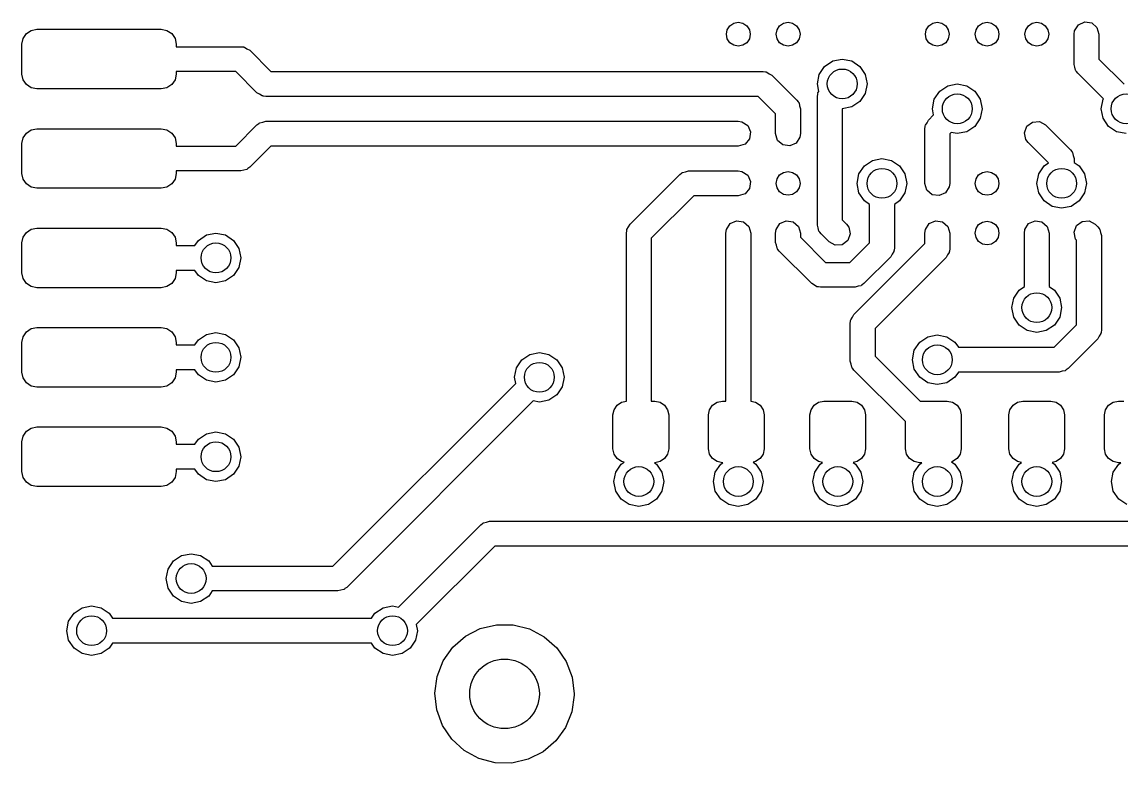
# Model space of a CAD drawing. Extents: x 4.65 to 6.27, y -4.67 to -2.2.
# Drawn here: x 5.0118 to 5.4467, y -3.9894 to -3.6959 of the extents above; entities that cross this region are included whole.
import ezdxf

# ---------------------------------------------------------------- set-up
doc = ezdxf.new("R2010")
doc.units = 0
doc.header["$MEASUREMENT"] = 0
doc.layers.add('BLACK', color=7, linetype='CONTINUOUS')

msp = doc.modelspace()

# ---------------------------------------------------------------- linework, layer by layer
at = {"layer": 'BLACK', "linetype": 'CONTINUOUS'}
for p, q in [((5.29193, -3.69745), (5.29347, -3.69642)), ((5.29347, -3.69642), (5.29528, -3.69606)), ((5.29528, -3.69606), (5.29708, -3.69642)), ((5.29708, -3.69642), (5.29862, -3.69745)), ((5.31162, -3.69745), (5.31315, -3.69642)), ((5.31315, -3.69642), (5.31496, -3.69606)), ((5.31496, -3.69606), (5.31677, -3.69642)), ((5.31677, -3.69642), (5.3183, -3.69745)), ((5.37068, -3.69745), (5.37221, -3.69642)), ((5.37221, -3.69642), (5.37402, -3.69606)), ((5.37402, -3.69606), (5.37582, -3.69642)), ((5.37582, -3.69642), (5.37736, -3.69745)), ((5.39036, -3.69745), (5.39189, -3.69642)), ((5.39189, -3.69642), (5.3937, -3.69606)), ((5.3937, -3.69606), (5.39551, -3.69642)), ((5.39551, -3.69642), (5.39704, -3.69745)), ((5.41005, -3.69745), (5.41158, -3.69642)), ((5.41158, -3.69642), (5.41339, -3.69606)), ((5.41339, -3.69606), (5.41519, -3.69642)), ((5.41519, -3.69642), (5.41673, -3.69745)), ((5.42986, -3.69706), (5.43238, -3.69592)), ((5.43238, -3.69592), (5.43512, -3.69631)), ((5.43512, -3.69631), (5.43721, -3.69813)), ((5.01226, -3.70246), (5.01354, -3.70055)), ((5.01354, -3.70055), (5.01546, -3.69927)), ((5.01546, -3.69927), (5.01772, -3.69882)), ((5.01772, -3.69882), (5.06693, -3.69882)), ((5.06693, -3.69882), (5.06919, -3.69927)), ((5.06919, -3.69927), (5.0711, -3.70055)), ((5.0711, -3.70055), (5.07239, -3.70246)), ((5.29055, -3.70079), (5.29091, -3.69898)), ((5.29091, -3.7026), (5.29055, -3.70079)), ((5.29091, -3.69898), (5.29193, -3.69745)), ((5.29862, -3.69745), (5.29964, -3.69898)), ((5.29964, -3.69898), (5.3, -3.70079)), ((5.3, -3.70079), (5.29964, -3.7026)), ((5.31024, -3.70079), (5.3106, -3.69898)), ((5.3106, -3.7026), (5.31024, -3.70079)), ((5.3106, -3.69898), (5.31162, -3.69745)), ((5.3183, -3.69745), (5.31933, -3.69898)), ((5.31933, -3.69898), (5.31969, -3.70079)), ((5.31969, -3.70079), (5.31933, -3.7026)), ((5.36929, -3.70079), (5.36965, -3.69898)), ((5.36965, -3.7026), (5.36929, -3.70079)), ((5.36965, -3.69898), (5.37068, -3.69745)), ((5.37736, -3.69745), (5.37838, -3.69898)), ((5.37838, -3.69898), (5.37874, -3.70079)), ((5.37874, -3.70079), (5.37838, -3.7026)), ((5.38898, -3.70079), (5.38934, -3.69898)), ((5.38934, -3.7026), (5.38898, -3.70079)), ((5.38934, -3.69898), (5.39036, -3.69745)), ((5.39704, -3.69745), (5.39807, -3.69898)), ((5.39807, -3.69898), (5.39843, -3.70079)), ((5.39843, -3.70079), (5.39807, -3.7026)), ((5.40866, -3.70079), (5.40902, -3.69898)), ((5.40902, -3.7026), (5.40866, -3.70079)), ((5.40902, -3.69898), (5.41005, -3.69745)), ((5.41673, -3.69745), (5.41775, -3.69898)), ((5.41775, -3.69898), (5.41811, -3.70079)), ((5.41811, -3.70079), (5.41775, -3.7026)), ((5.42815, -3.70079), (5.42835, -3.69939)), ((5.42815, -3.71271), (5.42815, -3.70079)), ((5.42835, -3.69939), (5.42986, -3.69706)), ((5.43721, -3.69813), (5.43799, -3.70079)), ((5.43799, -3.70079), (5.43799, -3.71067)), ((5.01181, -3.70472), (5.01226, -3.70246)), ((5.01181, -3.71654), (5.01181, -3.70472)), ((5.07239, -3.70246), (5.07283, -3.70472)), ((5.07283, -3.70472), (5.07283, -3.70571)), ((5.29193, -3.70413), (5.29091, -3.7026)), ((5.29347, -3.70515), (5.29193, -3.70413)), ((5.29528, -3.70551), (5.29347, -3.70515)), ((5.29708, -3.70515), (5.29528, -3.70551)), ((5.29862, -3.70413), (5.29708, -3.70515)), ((5.29964, -3.7026), (5.29862, -3.70413)), ((5.31162, -3.70413), (5.3106, -3.7026)), ((5.31315, -3.70515), (5.31162, -3.70413)), ((5.31496, -3.70551), (5.31315, -3.70515)), ((5.31677, -3.70515), (5.31496, -3.70551)), ((5.3183, -3.70413), (5.31677, -3.70515)), ((5.31933, -3.7026), (5.3183, -3.70413)), ((5.37068, -3.70413), (5.36965, -3.7026)), ((5.37221, -3.70515), (5.37068, -3.70413)), ((5.37402, -3.70551), (5.37221, -3.70515)), ((5.37582, -3.70515), (5.37402, -3.70551)), ((5.37736, -3.70413), (5.37582, -3.70515)), ((5.37838, -3.7026), (5.37736, -3.70413)), ((5.39036, -3.70413), (5.38934, -3.7026)), ((5.39189, -3.70515), (5.39036, -3.70413)), ((5.3937, -3.70551), (5.39189, -3.70515)), ((5.39551, -3.70515), (5.3937, -3.70551)), ((5.39704, -3.70413), (5.39551, -3.70515)), ((5.39807, -3.7026), (5.39704, -3.70413)), ((5.41005, -3.70413), (5.40902, -3.7026)), ((5.41158, -3.70515), (5.41005, -3.70413)), ((5.41339, -3.70551), (5.41158, -3.70515)), ((5.41519, -3.70515), (5.41339, -3.70551)), ((5.41673, -3.70413), (5.41519, -3.70515)), ((5.41775, -3.7026), (5.41673, -3.70413)), ((5.07283, -3.70571), (5.09843, -3.70571)), ((5.09843, -3.70571), (5.09929, -3.70583)), ((5.09929, -3.70583), (5.09947, -3.70582)), ((5.09947, -3.70582), (5.09957, -3.70587)), ((5.09957, -3.70587), (5.09982, -3.70591)), ((5.09982, -3.70591), (5.10084, -3.70657)), ((5.10084, -3.70657), (5.10191, -3.70715)), ((5.10191, -3.70715), (5.11031, -3.71555)), ((5.3273, -3.71671), (5.32944, -3.71351)), ((5.32944, -3.71351), (5.33263, -3.71138)), ((5.33263, -3.71138), (5.3364, -3.71063)), ((5.3364, -3.71063), (5.34016, -3.71138)), ((5.34016, -3.71138), (5.34336, -3.71351)), ((5.34336, -3.71351), (5.34549, -3.71671)), ((5.42849, -3.71387), (5.42815, -3.71271)), ((5.42875, -3.71505), (5.42849, -3.71387)), ((5.43799, -3.71067), (5.44795, -3.72062)), ((5.01226, -3.7188), (5.01181, -3.71654)), ((5.07283, -3.71654), (5.07239, -3.7188)), ((5.09639, -3.71555), (5.07283, -3.71555)), ((5.07283, -3.71555), (5.07283, -3.71654)), ((5.10479, -3.72395), (5.09639, -3.71555)), ((5.11031, -3.71555), (5.30512, -3.71555)), ((5.30512, -3.71555), (5.30599, -3.71568)), ((5.30599, -3.71568), (5.30617, -3.71566)), ((5.30617, -3.71566), (5.30626, -3.71572)), ((5.30626, -3.71572), (5.30652, -3.71575)), ((5.30652, -3.71575), (5.30753, -3.71641)), ((5.30753, -3.71641), (5.3086, -3.71699)), ((5.3086, -3.71699), (5.31844, -3.72684)), ((5.32656, -3.72047), (5.3273, -3.71671)), ((5.34549, -3.71671), (5.34624, -3.72047)), ((5.4289, -3.71526), (5.42875, -3.71505)), ((5.42893, -3.71536), (5.4289, -3.71526)), ((5.42907, -3.71548), (5.42893, -3.71536)), ((5.42959, -3.71619), (5.42907, -3.71548)), ((5.43975, -3.72635), (5.42959, -3.71619)), ((5.01354, -3.72071), (5.01226, -3.7188)), ((5.01546, -3.72199), (5.01354, -3.72071)), ((5.01772, -3.72244), (5.01546, -3.72199)), ((5.06693, -3.72244), (5.01772, -3.72244)), ((5.06919, -3.72199), (5.06693, -3.72244)), ((5.0711, -3.72071), (5.06919, -3.72199)), ((5.07239, -3.7188), (5.0711, -3.72071)), ((5.32714, -3.72341), (5.32656, -3.72047)), ((5.34624, -3.72047), (5.34549, -3.72424)), ((5.37497, -3.72336), (5.37816, -3.72122)), ((5.37816, -3.72122), (5.38193, -3.72047)), ((5.38193, -3.72047), (5.3857, -3.72122)), ((5.3857, -3.72122), (5.38889, -3.72336)), ((5.10585, -3.72453), (5.10479, -3.72395)), ((5.10687, -3.72519), (5.10585, -3.72453)), ((5.10712, -3.72523), (5.10687, -3.72519)), ((5.10722, -3.72528), (5.10712, -3.72523)), ((5.1074, -3.72527), (5.10722, -3.72528)), ((5.10827, -3.72539), (5.1074, -3.72527)), ((5.30308, -3.72539), (5.10827, -3.72539)), ((5.31004, -3.73235), (5.30308, -3.72539)), ((5.31844, -3.72684), (5.31896, -3.72754)), ((5.32656, -3.72539), (5.32668, -3.72453)), ((5.32656, -3.77636), (5.32656, -3.72539)), ((5.32667, -3.72435), (5.32672, -3.72425)), ((5.32668, -3.72453), (5.32667, -3.72435)), ((5.32672, -3.72425), (5.32676, -3.724)), ((5.32676, -3.724), (5.32714, -3.72341)), ((5.34549, -3.72424), (5.34336, -3.72743)), ((5.37209, -3.73031), (5.37284, -3.72655)), ((5.37284, -3.72655), (5.37497, -3.72336)), ((5.38889, -3.72336), (5.39102, -3.72655)), ((5.39102, -3.72655), (5.39177, -3.73031)), ((5.43887, -3.73031), (5.43962, -3.72655)), ((5.43962, -3.72655), (5.43975, -3.72635)), ((5.31896, -3.72754), (5.3191, -3.72766)), ((5.3191, -3.72766), (5.31913, -3.72776)), ((5.31913, -3.72776), (5.31929, -3.72797)), ((5.31929, -3.72797), (5.31954, -3.72915)), ((5.31954, -3.72915), (5.31988, -3.73031)), ((5.31988, -3.73031), (5.31988, -3.74016)), ((5.34016, -3.72957), (5.3364, -3.73031)), ((5.3364, -3.73031), (5.3364, -3.77432)), ((5.34336, -3.72743), (5.34016, -3.72957)), ((5.37256, -3.73272), (5.37209, -3.73031)), ((5.39177, -3.73031), (5.39102, -3.73408)), ((5.43962, -3.73408), (5.43887, -3.73031)), ((5.10572, -3.73598), (5.10592, -3.73583)), ((5.10592, -3.73583), (5.1071, -3.73558)), ((5.1071, -3.73558), (5.10827, -3.73524)), ((5.10827, -3.73524), (5.29528, -3.73524)), ((5.29528, -3.73524), (5.29667, -3.73544)), ((5.29667, -3.73544), (5.299, -3.73694)), ((5.31004, -3.74016), (5.31004, -3.73235)), ((5.3693, -3.73683), (5.36995, -3.73581)), ((5.36995, -3.73581), (5.37054, -3.73475)), ((5.37054, -3.73475), (5.37256, -3.73272)), ((5.39102, -3.73408), (5.38889, -3.73727)), ((5.40945, -3.7372), (5.41167, -3.73554)), ((5.41167, -3.73554), (5.41443, -3.73535)), ((5.41443, -3.73535), (5.41687, -3.73668)), ((5.44175, -3.73727), (5.43962, -3.73408)), ((5.01226, -3.74183), (5.01354, -3.73992)), ((5.01354, -3.73992), (5.01546, -3.73864)), ((5.01546, -3.73864), (5.01772, -3.73819)), ((5.01772, -3.73819), (5.06693, -3.73819)), ((5.06693, -3.73819), (5.06919, -3.73864)), ((5.06919, -3.73864), (5.0711, -3.73992)), ((5.0711, -3.73992), (5.07239, -3.74183)), ((5.09639, -3.74508), (5.10479, -3.73668)), ((5.10479, -3.73668), (5.10549, -3.73615)), ((5.10549, -3.73615), (5.10561, -3.73602)), ((5.10561, -3.73602), (5.10572, -3.73598)), ((5.299, -3.73694), (5.30015, -3.73946)), ((5.30015, -3.73946), (5.29975, -3.74221)), ((5.31082, -3.74282), (5.31004, -3.74016)), ((5.31988, -3.74016), (5.31968, -3.74156)), ((5.36909, -3.73823), (5.36922, -3.73736)), ((5.36909, -3.75984), (5.36909, -3.73823)), ((5.36921, -3.73718), (5.36926, -3.73708)), ((5.36922, -3.73736), (5.36921, -3.73718)), ((5.36926, -3.73708), (5.3693, -3.73683)), ((5.37952, -3.73968), (5.37894, -3.74027)), ((5.38193, -3.74016), (5.37952, -3.73968)), ((5.3857, -3.73941), (5.38193, -3.74016)), ((5.38889, -3.73727), (5.3857, -3.73941)), ((5.40848, -3.7398), (5.40945, -3.7372)), ((5.40906, -3.74251), (5.40848, -3.7398)), ((5.41687, -3.73668), (5.42671, -3.74652)), ((5.44495, -3.73941), (5.44175, -3.73727)), ((5.44871, -3.74016), (5.44495, -3.73941)), ((5.01181, -3.74409), (5.01226, -3.74183)), ((5.01181, -3.75591), (5.01181, -3.74409)), ((5.07239, -3.74183), (5.07283, -3.74409)), ((5.07283, -3.74409), (5.07283, -3.74508)), ((5.29793, -3.7443), (5.29528, -3.74508)), ((5.29975, -3.74221), (5.29793, -3.7443)), ((5.31291, -3.74463), (5.31082, -3.74282)), ((5.31818, -3.74388), (5.31565, -3.74503)), ((5.31968, -3.74156), (5.31818, -3.74388)), ((5.37894, -3.74027), (5.37894, -3.75984)), ((5.40991, -3.74364), (5.40906, -3.74251)), ((5.418, -3.75173), (5.40991, -3.74364)), ((5.07283, -3.74508), (5.09639, -3.74508)), ((5.11031, -3.74508), (5.10191, -3.75348)), ((5.29528, -3.74508), (5.11031, -3.74508)), ((5.31565, -3.74503), (5.31291, -3.74463)), ((5.42671, -3.74652), (5.42723, -3.74722)), ((5.42723, -3.74722), (5.42737, -3.74734)), ((5.42737, -3.74734), (5.4274, -3.74745)), ((5.4274, -3.74745), (5.42755, -3.74765)), ((5.42755, -3.74765), (5.42781, -3.74884)), ((5.42781, -3.74884), (5.42815, -3.75)), ((5.34303, -3.75608), (5.34517, -3.75288)), ((5.34517, -3.75288), (5.34836, -3.75075)), ((5.34836, -3.75075), (5.35213, -3.75)), ((5.35213, -3.75), (5.35589, -3.75075)), ((5.35589, -3.75075), (5.35909, -3.75288)), ((5.35909, -3.75288), (5.36122, -3.75608)), ((5.41414, -3.75608), (5.41627, -3.75288)), ((5.41627, -3.75288), (5.418, -3.75173)), ((5.42815, -3.75), (5.42815, -3.75152)), ((5.42815, -3.75152), (5.43019, -3.75288)), ((5.43019, -3.75288), (5.43232, -3.75608)), ((5.01226, -3.75817), (5.01181, -3.75591)), ((5.07283, -3.75591), (5.07239, -3.75817)), ((5.09843, -3.75492), (5.07283, -3.75492)), ((5.07283, -3.75492), (5.07283, -3.75591)), ((5.09959, -3.75458), (5.09843, -3.75492)), ((5.10077, -3.75432), (5.09959, -3.75458)), ((5.10098, -3.75417), (5.10077, -3.75432)), ((5.10108, -3.75414), (5.10098, -3.75417)), ((5.1012, -3.754), (5.10108, -3.75414)), ((5.10191, -3.75348), (5.1012, -3.754)), ((5.25243, -3.77605), (5.27211, -3.75636)), ((5.27211, -3.75636), (5.27281, -3.75584)), ((5.27281, -3.75584), (5.27293, -3.7557)), ((5.27293, -3.7557), (5.27304, -3.75567)), ((5.27304, -3.75567), (5.27324, -3.75552)), ((5.27324, -3.75552), (5.27443, -3.75526)), ((5.27443, -3.75526), (5.27559, -3.75492)), ((5.27559, -3.75492), (5.29528, -3.75492)), ((5.29528, -3.75492), (5.29667, -3.75512)), ((5.29667, -3.75512), (5.299, -3.75663)), ((5.299, -3.75663), (5.30015, -3.75915)), ((5.3106, -3.75803), (5.31162, -3.7565)), ((5.31162, -3.7565), (5.31315, -3.75548)), ((5.31315, -3.75548), (5.31496, -3.75512)), ((5.31496, -3.75512), (5.31677, -3.75548)), ((5.31677, -3.75548), (5.3183, -3.7565)), ((5.3183, -3.7565), (5.31933, -3.75803)), ((5.34228, -3.75984), (5.34303, -3.75608)), ((5.36122, -3.75608), (5.36197, -3.75984)), ((5.38934, -3.75803), (5.39036, -3.7565)), ((5.39036, -3.7565), (5.39189, -3.75548)), ((5.39189, -3.75548), (5.3937, -3.75512)), ((5.3937, -3.75512), (5.39551, -3.75548)), ((5.39551, -3.75548), (5.39704, -3.7565)), ((5.39704, -3.7565), (5.39807, -3.75803)), ((5.41339, -3.75984), (5.41414, -3.75608)), ((5.43232, -3.75608), (5.43307, -3.75984)), ((5.01354, -3.76008), (5.01226, -3.75817)), ((5.01546, -3.76136), (5.01354, -3.76008)), ((5.01772, -3.76181), (5.01546, -3.76136)), ((5.06693, -3.76181), (5.01772, -3.76181)), ((5.06919, -3.76136), (5.06693, -3.76181)), ((5.0711, -3.76008), (5.06919, -3.76136)), ((5.07239, -3.75817), (5.0711, -3.76008)), ((5.29975, -3.76189), (5.29793, -3.76398)), ((5.30015, -3.75915), (5.29975, -3.76189)), ((5.31024, -3.75984), (5.3106, -3.75803)), ((5.3106, -3.76165), (5.31024, -3.75984)), ((5.31162, -3.76318), (5.3106, -3.76165)), ((5.31933, -3.76165), (5.3183, -3.76318)), ((5.31933, -3.75803), (5.31969, -3.75984)), ((5.31969, -3.75984), (5.31933, -3.76165)), ((5.34303, -3.76361), (5.34228, -3.75984)), ((5.36197, -3.75984), (5.36122, -3.76361)), ((5.36987, -3.7625), (5.36909, -3.75984)), ((5.37873, -3.76124), (5.37723, -3.76357)), ((5.37894, -3.75984), (5.37873, -3.76124)), ((5.38898, -3.75984), (5.38934, -3.75803)), ((5.38934, -3.76165), (5.38898, -3.75984)), ((5.39036, -3.76318), (5.38934, -3.76165)), ((5.39807, -3.76165), (5.39704, -3.76318)), ((5.39807, -3.75803), (5.39843, -3.75984)), ((5.39843, -3.75984), (5.39807, -3.76165)), ((5.41414, -3.76361), (5.41339, -3.75984)), ((5.43307, -3.75984), (5.43232, -3.76361)), ((5.27763, -3.76476), (5.26083, -3.78157)), ((5.29528, -3.76476), (5.27763, -3.76476)), ((5.29793, -3.76398), (5.29528, -3.76476)), ((5.31315, -3.76421), (5.31162, -3.76318)), ((5.31496, -3.76457), (5.31315, -3.76421)), ((5.31677, -3.76421), (5.31496, -3.76457)), ((5.3183, -3.76318), (5.31677, -3.76421)), ((5.34517, -3.7668), (5.34303, -3.76361)), ((5.36122, -3.76361), (5.35909, -3.7668)), ((5.37197, -3.76432), (5.36987, -3.7625)), ((5.37471, -3.76471), (5.37197, -3.76432)), ((5.37723, -3.76357), (5.37471, -3.76471)), ((5.39189, -3.76421), (5.39036, -3.76318)), ((5.3937, -3.76457), (5.39189, -3.76421)), ((5.39551, -3.76421), (5.3937, -3.76457)), ((5.39704, -3.76318), (5.39551, -3.76421)), ((5.41627, -3.7668), (5.41414, -3.76361)), ((5.43232, -3.76361), (5.43019, -3.7668)), ((5.34721, -3.76816), (5.34517, -3.7668)), ((5.34721, -3.78337), (5.34721, -3.76816)), ((5.35909, -3.7668), (5.35705, -3.76816)), ((5.35705, -3.76816), (5.35705, -3.7854)), ((5.41946, -3.76894), (5.41627, -3.7668)), ((5.42323, -3.76969), (5.41946, -3.76894)), ((5.42699, -3.76894), (5.42323, -3.76969)), ((5.43019, -3.7668), (5.42699, -3.76894)), ((5.29206, -3.7758), (5.29458, -3.77466)), ((5.29458, -3.77466), (5.29732, -3.77505)), ((5.31174, -3.7758), (5.31427, -3.77466)), ((5.31427, -3.77466), (5.31701, -3.77505)), ((5.3364, -3.77432), (5.33813, -3.77605)), ((5.3708, -3.7758), (5.37332, -3.77466)), ((5.37332, -3.77466), (5.37606, -3.77505)), ((5.39189, -3.77516), (5.3937, -3.7748)), ((5.3937, -3.7748), (5.39551, -3.77516)), ((5.41017, -3.7758), (5.41269, -3.77466)), ((5.41269, -3.77466), (5.41543, -3.77505)), ((5.42914, -3.77657), (5.43136, -3.77491)), ((5.43136, -3.77491), (5.43412, -3.77472)), ((5.43412, -3.77472), (5.43655, -3.77605)), ((5.01226, -3.7812), (5.01354, -3.77929)), ((5.01354, -3.77929), (5.01546, -3.77801)), ((5.01546, -3.77801), (5.01772, -3.77756)), ((5.01772, -3.77756), (5.06693, -3.77756)), ((5.06693, -3.77756), (5.06919, -3.77801)), ((5.06919, -3.77801), (5.0711, -3.77929)), ((5.0711, -3.77929), (5.07239, -3.7812)), ((5.25098, -3.77953), (5.25111, -3.77866)), ((5.2511, -3.77848), (5.25115, -3.77838)), ((5.25111, -3.77866), (5.2511, -3.77848)), ((5.25115, -3.77838), (5.25119, -3.77813)), ((5.25119, -3.77813), (5.25184, -3.77711)), ((5.25184, -3.77711), (5.25243, -3.77605)), ((5.29035, -3.77953), (5.29056, -3.77813)), ((5.29056, -3.77813), (5.29206, -3.7758)), ((5.29732, -3.77505), (5.29942, -3.77687)), ((5.29942, -3.77687), (5.3002, -3.77953)), ((5.31004, -3.77953), (5.31024, -3.77813)), ((5.31024, -3.77813), (5.31174, -3.7758)), ((5.31701, -3.77505), (5.3191, -3.77687)), ((5.3191, -3.77687), (5.31988, -3.77953)), ((5.3269, -3.77752), (5.32656, -3.77636)), ((5.32715, -3.77871), (5.3269, -3.77752)), ((5.3273, -3.77891), (5.32715, -3.77871)), ((5.32734, -3.77902), (5.3273, -3.77891)), ((5.32747, -3.77914), (5.32734, -3.77902)), ((5.328, -3.77984), (5.32747, -3.77914)), ((5.33813, -3.77605), (5.33897, -3.77718)), ((5.33897, -3.77718), (5.33955, -3.77989)), ((5.36909, -3.77953), (5.3693, -3.77813)), ((5.3693, -3.77813), (5.3708, -3.7758)), ((5.37606, -3.77505), (5.37816, -3.77687)), ((5.37816, -3.77687), (5.37894, -3.77953)), ((5.38898, -3.77953), (5.38934, -3.77772)), ((5.38934, -3.77772), (5.39036, -3.77619)), ((5.39036, -3.77619), (5.39189, -3.77516)), ((5.39551, -3.77516), (5.39704, -3.77619)), ((5.39704, -3.77619), (5.39807, -3.77772)), ((5.39807, -3.77772), (5.39843, -3.77953)), ((5.40846, -3.77953), (5.40867, -3.77813)), ((5.40867, -3.77813), (5.41017, -3.7758)), ((5.41543, -3.77505), (5.41753, -3.77687)), ((5.41753, -3.77687), (5.41831, -3.77953)), ((5.42816, -3.77917), (5.42914, -3.77657)), ((5.42875, -3.78188), (5.42816, -3.77917)), ((5.43655, -3.77605), (5.43752, -3.77701)), ((5.43752, -3.77701), (5.43804, -3.77771)), ((5.43804, -3.77771), (5.43818, -3.77783)), ((5.43818, -3.77783), (5.43821, -3.77794)), ((5.43821, -3.77794), (5.43836, -3.77814)), ((5.43836, -3.77814), (5.43862, -3.77933)), ((5.43862, -3.77933), (5.43896, -3.78049)), ((5.01181, -3.78346), (5.01226, -3.7812)), ((5.01181, -3.79528), (5.01181, -3.78346)), ((5.07239, -3.7812), (5.07283, -3.78346)), ((5.07283, -3.78346), (5.07283, -3.78445)), ((5.08026, -3.78445), (5.08162, -3.78241)), ((5.08162, -3.78241), (5.08482, -3.78028)), ((5.08482, -3.78028), (5.08858, -3.77953)), ((5.08858, -3.77953), (5.09235, -3.78028)), ((5.09235, -3.78028), (5.09554, -3.78241)), ((5.09554, -3.78241), (5.09768, -3.7856)), ((5.25098, -3.8461), (5.25098, -3.77953)), ((5.26083, -3.78157), (5.26083, -3.84606)), ((5.29035, -3.84606), (5.29035, -3.77953)), ((5.3002, -3.77953), (5.3002, -3.8461)), ((5.31004, -3.7832), (5.31004, -3.77953)), ((5.31038, -3.78436), (5.31004, -3.7832)), ((5.31988, -3.77953), (5.31988, -3.78116)), ((5.31988, -3.78116), (5.32984, -3.79112)), ((5.33117, -3.78301), (5.328, -3.77984)), ((5.3336, -3.78434), (5.33117, -3.78301)), ((5.33858, -3.78248), (5.33636, -3.78414)), ((5.33955, -3.77989), (5.33858, -3.78248)), ((5.33945, -3.79112), (5.34721, -3.78337)), ((5.36909, -3.78372), (5.36909, -3.77953)), ((5.37894, -3.77953), (5.37894, -3.78576)), ((5.38934, -3.78134), (5.38898, -3.77953)), ((5.39036, -3.78287), (5.38934, -3.78134)), ((5.39189, -3.78389), (5.39036, -3.78287)), ((5.39704, -3.78287), (5.39551, -3.78389)), ((5.39807, -3.78134), (5.39704, -3.78287)), ((5.39843, -3.77953), (5.39807, -3.78134)), ((5.40846, -3.80073), (5.40846, -3.77953)), ((5.41831, -3.77953), (5.41831, -3.80073)), ((5.42911, -3.78237), (5.42875, -3.78188)), ((5.42911, -3.81589), (5.42911, -3.78237)), ((5.43896, -3.78049), (5.43896, -3.81793)), ((5.07283, -3.78445), (5.08026, -3.78445)), ((5.09768, -3.7856), (5.09843, -3.78937)), ((5.31064, -3.78555), (5.31038, -3.78436)), ((5.31079, -3.78575), (5.31064, -3.78555)), ((5.31082, -3.78586), (5.31079, -3.78575)), ((5.31096, -3.78598), (5.31082, -3.78586)), ((5.31148, -3.78668), (5.31096, -3.78598)), ((5.32432, -3.79952), (5.31148, -3.78668)), ((5.33636, -3.78414), (5.3336, -3.78434)), ((5.34101, -3.81181), (5.36909, -3.78372)), ((5.35619, -3.78782), (5.35561, -3.78888)), ((5.35684, -3.7868), (5.35619, -3.78782)), ((5.35688, -3.78655), (5.35684, -3.7868)), ((5.35693, -3.78645), (5.35688, -3.78655)), ((5.35705, -3.7854), (5.35692, -3.78627)), ((5.35692, -3.78627), (5.35693, -3.78645)), ((5.37873, -3.78716), (5.37808, -3.78818)), ((5.37877, -3.7869), (5.37873, -3.78716)), ((5.37882, -3.78681), (5.37877, -3.7869)), ((5.37894, -3.78576), (5.37881, -3.78663)), ((5.37881, -3.78663), (5.37882, -3.78681)), ((5.3937, -3.78425), (5.39189, -3.78389)), ((5.39551, -3.78389), (5.3937, -3.78425)), ((5.09843, -3.78937), (5.09768, -3.79314)), ((5.32984, -3.79112), (5.33945, -3.79112)), ((5.35561, -3.78888), (5.34497, -3.79952)), ((5.3775, -3.78924), (5.34941, -3.81733)), ((5.37808, -3.78818), (5.3775, -3.78924)), ((5.01226, -3.79754), (5.01181, -3.79528)), ((5.07283, -3.79528), (5.07239, -3.79754)), ((5.08026, -3.79429), (5.07283, -3.79429)), ((5.07283, -3.79429), (5.07283, -3.79528)), ((5.08162, -3.79633), (5.08026, -3.79429)), ((5.08482, -3.79846), (5.08162, -3.79633)), ((5.09554, -3.79633), (5.09235, -3.79846)), ((5.09768, -3.79314), (5.09554, -3.79633)), ((5.01354, -3.79945), (5.01226, -3.79754)), ((5.01546, -3.80073), (5.01354, -3.79945)), ((5.01772, -3.80118), (5.01546, -3.80073)), ((5.06919, -3.80073), (5.06693, -3.80118)), ((5.0711, -3.79945), (5.06919, -3.80073)), ((5.07239, -3.79754), (5.0711, -3.79945)), ((5.08858, -3.79921), (5.08482, -3.79846)), ((5.09235, -3.79846), (5.08858, -3.79921)), ((5.32539, -3.8001), (5.32432, -3.79952)), ((5.32641, -3.80076), (5.32539, -3.8001)), ((5.32666, -3.8008), (5.32641, -3.80076)), ((5.32676, -3.80085), (5.32666, -3.8008)), ((5.32694, -3.80084), (5.32676, -3.80085)), ((5.3278, -3.80096), (5.32694, -3.80084)), ((5.34149, -3.80096), (5.3278, -3.80096)), ((5.34265, -3.80062), (5.34149, -3.80096)), ((5.34384, -3.80037), (5.34265, -3.80062)), ((5.34404, -3.80022), (5.34384, -3.80037)), ((5.34415, -3.80019), (5.34404, -3.80022)), ((5.34426, -3.80005), (5.34415, -3.80019)), ((5.34497, -3.79952), (5.34426, -3.80005)), ((5.40643, -3.8021), (5.40846, -3.80073)), ((5.41831, -3.80073), (5.42035, -3.8021)), ((5.06693, -3.80118), (5.01772, -3.80118)), ((5.40354, -3.80906), (5.40429, -3.80529)), ((5.40429, -3.80529), (5.40643, -3.8021)), ((5.42035, -3.8021), (5.42248, -3.80529)), ((5.42248, -3.80529), (5.42323, -3.80906)), ((5.40429, -3.81282), (5.40354, -3.80906)), ((5.42323, -3.80906), (5.42248, -3.81282)), ((5.33973, -3.81414), (5.33977, -3.81389)), ((5.33977, -3.81389), (5.34043, -3.81287)), ((5.34043, -3.81287), (5.34101, -3.81181)), ((5.40643, -3.81601), (5.40429, -3.81282)), ((5.42248, -3.81282), (5.42035, -3.81601)), ((5.01354, -3.81866), (5.01546, -3.81738)), ((5.01546, -3.81738), (5.01772, -3.81693)), ((5.01772, -3.81693), (5.06693, -3.81693)), ((5.06693, -3.81693), (5.06919, -3.81738)), ((5.06919, -3.81738), (5.0711, -3.81866)), ((5.33957, -3.81529), (5.33969, -3.81442)), ((5.33957, -3.83031), (5.33957, -3.81529)), ((5.33968, -3.81424), (5.33973, -3.81414)), ((5.33969, -3.81442), (5.33968, -3.81424)), ((5.34941, -3.81733), (5.34941, -3.82828)), ((5.40962, -3.81815), (5.40643, -3.81601)), ((5.41339, -3.8189), (5.40962, -3.81815)), ((5.41715, -3.81815), (5.41339, -3.8189)), ((5.42035, -3.81601), (5.41715, -3.81815)), ((5.42023, -3.82478), (5.42911, -3.81589)), ((5.43896, -3.81793), (5.43883, -3.8188)), ((5.01181, -3.82283), (5.01226, -3.82057)), ((5.01181, -3.83465), (5.01181, -3.82283)), ((5.01226, -3.82057), (5.01354, -3.81866)), ((5.0711, -3.81866), (5.07239, -3.82057)), ((5.07239, -3.82057), (5.07283, -3.82283)), ((5.07283, -3.82283), (5.07283, -3.82382)), ((5.08026, -3.82382), (5.08162, -3.82178)), ((5.08162, -3.82178), (5.08482, -3.81965)), ((5.08482, -3.81965), (5.08858, -3.8189)), ((5.08858, -3.8189), (5.09235, -3.81965)), ((5.09235, -3.81965), (5.09554, -3.82178)), ((5.09554, -3.82178), (5.09768, -3.82497)), ((5.36492, -3.82594), (5.36706, -3.82274)), ((5.36706, -3.82274), (5.37025, -3.82061)), ((5.37025, -3.82061), (5.37402, -3.81986)), ((5.37402, -3.81986), (5.37778, -3.82061)), ((5.37778, -3.82061), (5.38098, -3.82274)), ((5.38098, -3.82274), (5.38234, -3.82478)), ((5.43752, -3.82141), (5.42574, -3.83318)), ((5.4381, -3.82035), (5.43752, -3.82141)), ((5.43875, -3.81933), (5.4381, -3.82035)), ((5.43879, -3.81908), (5.43875, -3.81933)), ((5.43884, -3.81898), (5.43879, -3.81908)), ((5.43883, -3.8188), (5.43884, -3.81898)), ((5.07283, -3.82382), (5.08026, -3.82382)), ((5.09768, -3.82497), (5.09843, -3.82874)), ((5.21277, -3.82756), (5.21654, -3.82681)), ((5.21654, -3.82681), (5.2203, -3.82756)), ((5.36417, -3.8297), (5.36492, -3.82594)), ((5.38234, -3.82478), (5.42023, -3.82478)), ((5.09843, -3.82874), (5.09768, -3.83251)), ((5.20744, -3.83289), (5.20958, -3.82969)), ((5.20958, -3.82969), (5.21277, -3.82756)), ((5.2203, -3.82756), (5.2235, -3.82969)), ((5.2235, -3.82969), (5.22563, -3.83289)), ((5.33991, -3.83148), (5.33957, -3.83031)), ((5.34016, -3.83266), (5.33991, -3.83148)), ((5.34941, -3.82828), (5.3672, -3.84606)), ((5.36492, -3.83347), (5.36417, -3.8297)), ((5.01226, -3.83691), (5.01181, -3.83465)), ((5.07283, -3.83465), (5.07239, -3.83691)), ((5.08026, -3.83366), (5.07283, -3.83366)), ((5.07283, -3.83366), (5.07283, -3.83465)), ((5.08162, -3.8357), (5.08026, -3.83366)), ((5.08482, -3.83783), (5.08162, -3.8357)), ((5.09554, -3.8357), (5.09235, -3.83783)), ((5.09768, -3.83251), (5.09554, -3.8357)), ((5.20669, -3.83665), (5.20744, -3.83289)), ((5.22563, -3.83289), (5.22638, -3.83665)), ((5.34032, -3.83287), (5.34016, -3.83266)), ((5.34035, -3.83297), (5.34032, -3.83287)), ((5.34048, -3.83309), (5.34035, -3.83297)), ((5.34101, -3.83379), (5.34048, -3.83309)), ((5.36142, -3.8542), (5.34101, -3.83379)), ((5.36706, -3.83666), (5.36492, -3.83347)), ((5.38234, -3.83463), (5.38098, -3.83666)), ((5.42226, -3.83463), (5.38234, -3.83463)), ((5.42343, -3.83428), (5.42226, -3.83463)), ((5.42461, -3.83403), (5.42343, -3.83428)), ((5.42482, -3.83388), (5.42461, -3.83403)), ((5.42492, -3.83385), (5.42482, -3.83388)), ((5.42504, -3.83371), (5.42492, -3.83385)), ((5.42574, -3.83318), (5.42504, -3.83371)), ((5.01354, -3.83882), (5.01226, -3.83691)), ((5.01546, -3.8401), (5.01354, -3.83882)), ((5.01772, -3.84055), (5.01546, -3.8401)), ((5.06919, -3.8401), (5.06693, -3.84055)), ((5.0711, -3.83882), (5.06919, -3.8401)), ((5.07239, -3.83691), (5.0711, -3.83882)), ((5.08858, -3.83858), (5.08482, -3.83783)), ((5.09235, -3.83783), (5.08858, -3.83858)), ((5.13479, -3.91144), (5.20717, -3.83906)), ((5.20717, -3.83906), (5.20669, -3.83665)), ((5.22638, -3.83665), (5.22563, -3.84042)), ((5.37025, -3.8388), (5.36706, -3.83666)), ((5.37402, -3.83955), (5.37025, -3.8388)), ((5.37778, -3.8388), (5.37402, -3.83955)), ((5.38098, -3.83666), (5.37778, -3.8388)), ((5.06693, -3.84055), (5.01772, -3.84055)), ((5.2235, -3.84361), (5.2203, -3.84575)), ((5.22563, -3.84042), (5.2235, -3.84361)), ((5.21413, -3.84602), (5.14031, -3.91984)), ((5.21654, -3.8465), (5.21413, -3.84602)), ((5.2203, -3.84575), (5.21654, -3.8465)), ((5.24609, -3.84947), (5.24728, -3.84768)), ((5.24728, -3.84768), (5.24907, -3.84648)), ((5.24907, -3.84648), (5.25098, -3.8461)), ((5.26083, -3.84606), (5.2622, -3.84606)), ((5.2622, -3.84606), (5.26431, -3.84648)), ((5.26431, -3.84648), (5.2661, -3.84768)), ((5.2661, -3.84768), (5.2673, -3.84947)), ((5.28388, -3.84947), (5.28508, -3.84768)), ((5.28508, -3.84768), (5.28687, -3.84648)), ((5.28687, -3.84648), (5.28898, -3.84606)), ((5.28898, -3.84606), (5.29035, -3.84606)), ((5.3002, -3.8461), (5.30211, -3.84648)), ((5.30211, -3.84648), (5.3039, -3.84768)), ((5.3039, -3.84768), (5.30509, -3.84947)), ((5.32404, -3.84947), (5.32524, -3.84768)), ((5.32524, -3.84768), (5.32702, -3.84648)), ((5.32702, -3.84648), (5.32913, -3.84606)), ((5.32913, -3.84606), (5.34016, -3.84606)), ((5.34016, -3.84606), (5.34227, -3.84648)), ((5.34227, -3.84648), (5.34405, -3.84768)), ((5.34405, -3.84768), (5.34525, -3.84947)), ((5.3672, -3.84606), (5.37795, -3.84606)), ((5.37795, -3.84606), (5.38006, -3.84648)), ((5.38006, -3.84648), (5.38185, -3.84768)), ((5.38185, -3.84768), (5.38305, -3.84947)), ((5.40278, -3.84947), (5.40398, -3.84768)), ((5.40398, -3.84768), (5.40576, -3.84648)), ((5.40576, -3.84648), (5.40787, -3.84606)), ((5.40787, -3.84606), (5.4189, -3.84606)), ((5.4189, -3.84606), (5.42101, -3.84648)), ((5.42101, -3.84648), (5.4228, -3.84768)), ((5.4228, -3.84768), (5.42399, -3.84947)), ((5.44058, -3.84947), (5.44177, -3.84768)), ((5.44177, -3.84768), (5.44356, -3.84648)), ((5.44356, -3.84648), (5.44567, -3.84606)), ((5.44567, -3.84606), (5.44783, -3.84606)), ((5.24567, -3.85157), (5.24609, -3.84947)), ((5.24567, -3.86496), (5.24567, -3.85157)), ((5.2673, -3.84947), (5.26772, -3.85157)), ((5.26772, -3.85157), (5.26772, -3.86496)), ((5.28346, -3.85157), (5.28388, -3.84947)), ((5.28346, -3.86496), (5.28346, -3.85157)), ((5.30509, -3.84947), (5.30551, -3.85157)), ((5.30551, -3.85157), (5.30551, -3.86496)), ((5.32362, -3.85157), (5.32404, -3.84947)), ((5.32362, -3.86496), (5.32362, -3.85157)), ((5.34525, -3.84947), (5.34567, -3.85157)), ((5.34567, -3.85157), (5.34567, -3.86496)), ((5.38305, -3.84947), (5.38346, -3.85157)), ((5.38346, -3.85157), (5.38346, -3.86496)), ((5.40236, -3.85157), (5.40278, -3.84947)), ((5.40236, -3.86496), (5.40236, -3.85157)), ((5.42399, -3.84947), (5.42441, -3.85157)), ((5.42441, -3.85157), (5.42441, -3.86496)), ((5.44016, -3.85157), (5.44058, -3.84947)), ((5.44016, -3.86496), (5.44016, -3.85157)), ((5.01354, -3.85803), (5.01546, -3.85675)), ((5.01546, -3.85675), (5.01772, -3.8563)), ((5.01772, -3.8563), (5.06693, -3.8563)), ((5.06693, -3.8563), (5.06919, -3.85675)), ((5.06919, -3.85675), (5.0711, -3.85803)), ((5.36142, -3.86496), (5.36142, -3.8542)), ((5.01181, -3.8622), (5.01226, -3.85994)), ((5.01226, -3.85994), (5.01354, -3.85803)), ((5.0711, -3.85803), (5.07239, -3.85994)), ((5.07239, -3.85994), (5.07283, -3.8622)), ((5.08026, -3.86319), (5.08162, -3.86115)), ((5.08162, -3.86115), (5.08482, -3.85902)), ((5.08482, -3.85902), (5.08858, -3.85827)), ((5.08858, -3.85827), (5.09235, -3.85902)), ((5.09235, -3.85902), (5.09554, -3.86115)), ((5.09554, -3.86115), (5.09768, -3.86434)), ((5.01181, -3.87402), (5.01181, -3.8622)), ((5.07283, -3.8622), (5.07283, -3.86319)), ((5.07283, -3.86319), (5.08026, -3.86319)), ((5.09768, -3.86434), (5.09843, -3.86811)), ((5.24609, -3.86707), (5.24567, -3.86496)), ((5.26772, -3.86496), (5.2673, -3.86707)), ((5.28388, -3.86707), (5.28346, -3.86496)), ((5.30551, -3.86496), (5.30509, -3.86707)), ((5.32404, -3.86707), (5.32362, -3.86496)), ((5.34567, -3.86496), (5.34525, -3.86707)), ((5.36184, -3.86707), (5.36142, -3.86496)), ((5.38346, -3.86496), (5.38305, -3.86707)), ((5.40278, -3.86707), (5.40236, -3.86496)), ((5.42441, -3.86496), (5.42399, -3.86707)), ((5.44058, -3.86707), (5.44016, -3.86496)), ((5.09843, -3.86811), (5.09768, -3.87188)), ((5.24728, -3.86886), (5.24609, -3.86707)), ((5.24907, -3.87005), (5.24728, -3.86886)), ((5.24895, -3.87099), (5.25006, -3.87025)), ((5.25006, -3.87025), (5.24907, -3.87005)), ((5.2622, -3.87047), (5.26209, -3.87047)), ((5.26209, -3.87047), (5.26287, -3.87099)), ((5.26431, -3.87005), (5.2622, -3.87047)), ((5.2661, -3.86886), (5.26431, -3.87005)), ((5.2673, -3.86707), (5.2661, -3.86886)), ((5.28508, -3.86886), (5.28388, -3.86707)), ((5.28687, -3.87005), (5.28508, -3.86886)), ((5.28898, -3.87047), (5.28687, -3.87005)), ((5.28832, -3.87099), (5.28909, -3.87047)), ((5.28909, -3.87047), (5.28898, -3.87047)), ((5.30211, -3.87005), (5.30112, -3.87025)), ((5.30112, -3.87025), (5.30224, -3.87099)), ((5.3039, -3.86886), (5.30211, -3.87005)), ((5.30509, -3.86707), (5.3039, -3.86886)), ((5.32524, -3.86886), (5.32404, -3.86707)), ((5.32702, -3.87005), (5.32524, -3.86886)), ((5.32862, -3.87037), (5.32702, -3.87005)), ((5.32769, -3.87099), (5.32862, -3.87037)), ((5.34227, -3.87005), (5.34067, -3.87037)), ((5.34067, -3.87037), (5.34161, -3.87099)), ((5.34405, -3.86886), (5.34227, -3.87005)), ((5.34525, -3.86707), (5.34405, -3.86886)), ((5.36303, -3.86886), (5.36184, -3.86707)), ((5.36482, -3.87005), (5.36303, -3.86886)), ((5.36693, -3.87047), (5.36482, -3.87005)), ((5.36784, -3.87047), (5.36693, -3.87047)), ((5.36706, -3.87099), (5.36784, -3.87047)), ((5.38006, -3.87005), (5.37968, -3.87013)), ((5.37968, -3.87013), (5.38098, -3.87099)), ((5.38185, -3.86886), (5.38006, -3.87005)), ((5.38305, -3.86707), (5.38185, -3.86886)), ((5.40398, -3.86886), (5.40278, -3.86707)), ((5.40576, -3.87005), (5.40398, -3.86886)), ((5.40736, -3.87037), (5.40576, -3.87005)), ((5.40643, -3.87099), (5.40736, -3.87037)), ((5.42101, -3.87005), (5.41941, -3.87037)), ((5.41941, -3.87037), (5.42035, -3.87099)), ((5.4228, -3.86886), (5.42101, -3.87005)), ((5.42399, -3.86707), (5.4228, -3.86886)), ((5.44177, -3.86886), (5.44058, -3.86707)), ((5.44356, -3.87005), (5.44177, -3.86886)), ((5.44567, -3.87047), (5.44356, -3.87005)), ((5.44658, -3.87047), (5.44567, -3.87047)), ((5.4458, -3.87099), (5.44658, -3.87047)), ((5.01226, -3.87628), (5.01181, -3.87402)), ((5.07283, -3.87402), (5.07239, -3.87628)), ((5.08026, -3.87303), (5.07283, -3.87303)), ((5.07283, -3.87303), (5.07283, -3.87402)), ((5.08162, -3.87507), (5.08026, -3.87303)), ((5.09768, -3.87188), (5.09554, -3.87507)), ((5.24606, -3.87795), (5.24681, -3.87419)), ((5.24681, -3.87419), (5.24895, -3.87099)), ((5.26287, -3.87099), (5.265, -3.87419)), ((5.265, -3.87419), (5.26575, -3.87795)), ((5.28543, -3.87795), (5.28618, -3.87419)), ((5.28618, -3.87419), (5.28832, -3.87099)), ((5.30224, -3.87099), (5.30437, -3.87419)), ((5.30437, -3.87419), (5.30512, -3.87795)), ((5.3248, -3.87795), (5.32555, -3.87419)), ((5.32555, -3.87419), (5.32769, -3.87099)), ((5.34161, -3.87099), (5.34374, -3.87419)), ((5.34374, -3.87419), (5.34449, -3.87795)), ((5.36417, -3.87795), (5.36492, -3.87419)), ((5.36492, -3.87419), (5.36706, -3.87099)), ((5.38098, -3.87099), (5.38311, -3.87419)), ((5.38311, -3.87419), (5.38386, -3.87795)), ((5.40354, -3.87795), (5.40429, -3.87419)), ((5.40429, -3.87419), (5.40643, -3.87099)), ((5.42035, -3.87099), (5.42248, -3.87419)), ((5.42248, -3.87419), (5.42323, -3.87795)), ((5.44291, -3.87795), (5.44366, -3.87419)), ((5.44366, -3.87419), (5.4458, -3.87099)), ((5.01354, -3.87819), (5.01226, -3.87628)), ((5.01546, -3.87947), (5.01354, -3.87819)), ((5.0711, -3.87819), (5.06919, -3.87947)), ((5.07239, -3.87628), (5.0711, -3.87819)), ((5.08482, -3.8772), (5.08162, -3.87507)), ((5.08858, -3.87795), (5.08482, -3.8772)), ((5.09235, -3.8772), (5.08858, -3.87795)), ((5.09554, -3.87507), (5.09235, -3.8772)), ((5.24681, -3.88172), (5.24606, -3.87795)), ((5.26575, -3.87795), (5.265, -3.88172)), ((5.28618, -3.88172), (5.28543, -3.87795)), ((5.30512, -3.87795), (5.30437, -3.88172)), ((5.32555, -3.88172), (5.3248, -3.87795)), ((5.34449, -3.87795), (5.34374, -3.88172)), ((5.36492, -3.88172), (5.36417, -3.87795)), ((5.38386, -3.87795), (5.38311, -3.88172)), ((5.40429, -3.88172), (5.40354, -3.87795)), ((5.42323, -3.87795), (5.42248, -3.88172)), ((5.44366, -3.88172), (5.44291, -3.87795)), ((5.01772, -3.87992), (5.01546, -3.87947)), ((5.06693, -3.87992), (5.01772, -3.87992)), ((5.06919, -3.87947), (5.06693, -3.87992)), ((5.24895, -3.88491), (5.24681, -3.88172)), ((5.265, -3.88172), (5.26287, -3.88491)), ((5.28832, -3.88491), (5.28618, -3.88172)), ((5.30437, -3.88172), (5.30224, -3.88491)), ((5.32769, -3.88491), (5.32555, -3.88172)), ((5.34374, -3.88172), (5.34161, -3.88491)), ((5.36706, -3.88491), (5.36492, -3.88172)), ((5.38311, -3.88172), (5.38098, -3.88491)), ((5.40643, -3.88491), (5.40429, -3.88172)), ((5.42248, -3.88172), (5.42035, -3.88491)), ((5.4458, -3.88491), (5.44366, -3.88172)), ((5.25214, -3.88705), (5.24895, -3.88491)), ((5.25591, -3.8878), (5.25214, -3.88705)), ((5.25967, -3.88705), (5.25591, -3.8878)), ((5.26287, -3.88491), (5.25967, -3.88705)), ((5.29151, -3.88705), (5.28832, -3.88491)), ((5.29528, -3.8878), (5.29151, -3.88705)), ((5.29904, -3.88705), (5.29528, -3.8878)), ((5.30224, -3.88491), (5.29904, -3.88705)), ((5.33088, -3.88705), (5.32769, -3.88491)), ((5.33465, -3.8878), (5.33088, -3.88705)), ((5.33841, -3.88705), (5.33465, -3.8878)), ((5.34161, -3.88491), (5.33841, -3.88705)), ((5.37025, -3.88705), (5.36706, -3.88491)), ((5.37402, -3.8878), (5.37025, -3.88705)), ((5.37778, -3.88705), (5.37402, -3.8878)), ((5.38098, -3.88491), (5.37778, -3.88705)), ((5.40962, -3.88705), (5.40643, -3.88491)), ((5.41339, -3.8878), (5.40962, -3.88705)), ((5.41715, -3.88705), (5.41339, -3.8878)), ((5.42035, -3.88491), (5.41715, -3.88705)), ((5.44899, -3.88705), (5.4458, -3.88491)), ((5.16085, -3.92764), (5.19337, -3.89512)), ((5.19337, -3.89512), (5.19407, -3.8946)), ((5.19407, -3.8946), (5.19419, -3.89446)), ((5.19419, -3.89446), (5.1943, -3.89443)), ((5.1943, -3.89443), (5.1945, -3.89428)), ((5.1945, -3.89428), (5.19569, -3.89402)), ((5.19569, -3.89402), (5.19685, -3.89368)), ((5.19685, -3.89368), (5.46249, -3.89368)), ((5.19889, -3.90352), (5.16781, -3.9346)), ((5.46453, -3.90352), (5.19889, -3.90352)), ((5.06965, -3.91259), (5.07178, -3.9094)), ((5.07178, -3.9094), (5.07497, -3.90726)), ((5.07497, -3.90726), (5.07874, -3.90652)), ((5.07874, -3.90652), (5.08251, -3.90726)), ((5.08251, -3.90726), (5.0857, -3.9094)), ((5.0857, -3.9094), (5.08706, -3.91144)), ((5.0689, -3.91636), (5.06965, -3.91259)), ((5.08706, -3.91144), (5.13479, -3.91144)), ((5.06965, -3.92012), (5.0689, -3.91636)), ((5.07178, -3.92332), (5.06965, -3.92012)), ((5.08706, -3.92128), (5.0857, -3.92332)), ((5.13683, -3.92128), (5.08706, -3.92128)), ((5.13799, -3.92094), (5.13683, -3.92128)), ((5.13918, -3.92068), (5.13799, -3.92094)), ((5.13938, -3.92053), (5.13918, -3.92068)), ((5.13949, -3.9205), (5.13938, -3.92053)), ((5.13961, -3.92036), (5.13949, -3.9205)), ((5.14031, -3.91984), (5.13961, -3.92036)), ((5.0356, -3.92791), (5.03937, -3.92717)), ((5.03937, -3.92717), (5.04314, -3.92791)), ((5.07497, -3.92545), (5.07178, -3.92332)), ((5.07874, -3.9262), (5.07497, -3.92545)), ((5.08251, -3.92545), (5.07874, -3.9262)), ((5.0857, -3.92332), (5.08251, -3.92545)), ((5.15468, -3.92791), (5.15844, -3.92717)), ((5.15844, -3.92717), (5.16085, -3.92764)), ((5.03028, -3.93324), (5.03241, -3.93005)), ((5.03241, -3.93005), (5.0356, -3.92791)), ((5.04314, -3.92791), (5.04633, -3.93005)), ((5.04633, -3.93005), (5.04769, -3.93209)), ((5.15012, -3.93209), (5.15149, -3.93005)), ((5.15149, -3.93005), (5.15468, -3.92791)), ((5.02953, -3.93701), (5.03028, -3.93324)), ((5.04769, -3.93209), (5.15012, -3.93209)), ((5.16781, -3.9346), (5.16829, -3.93701)), ((5.19315, -3.93618), (5.19959, -3.93463)), ((5.19959, -3.93463), (5.20621, -3.93467)), ((5.20621, -3.93467), (5.21263, -3.93628)), ((5.03028, -3.94077), (5.02953, -3.93701)), ((5.16829, -3.93701), (5.16754, -3.94077)), ((5.18228, -3.94357), (5.18727, -3.93921)), ((5.18727, -3.93921), (5.19315, -3.93618)), ((5.21263, -3.93628), (5.21848, -3.93938)), ((5.21848, -3.93938), (5.22343, -3.94378)), ((5.03241, -3.94397), (5.03028, -3.94077)), ((5.0356, -3.9461), (5.03241, -3.94397)), ((5.04633, -3.94397), (5.04314, -3.9461)), ((5.04769, -3.94193), (5.04633, -3.94397)), ((5.15012, -3.94193), (5.04769, -3.94193)), ((5.15149, -3.94397), (5.15012, -3.94193)), ((5.15468, -3.9461), (5.15149, -3.94397)), ((5.1654, -3.94397), (5.16221, -3.9461)), ((5.16754, -3.94077), (5.1654, -3.94397)), ((5.17847, -3.94898), (5.18228, -3.94357)), ((5.22343, -3.94378), (5.22718, -3.94924)), ((5.03937, -3.94685), (5.0356, -3.9461)), ((5.04314, -3.9461), (5.03937, -3.94685)), ((5.15844, -3.94685), (5.15468, -3.9461)), ((5.16221, -3.9461), (5.15844, -3.94685)), ((5.17606, -3.95515), (5.17847, -3.94898)), ((5.22718, -3.94924), (5.22952, -3.95543)), ((5.1752, -3.96172), (5.17606, -3.95515)), ((5.22952, -3.95543), (5.23031, -3.96201)), ((5.17592, -3.9683), (5.1752, -3.96172)), ((5.23031, -3.96259), (5.22938, -3.96914)), ((5.23031, -3.96201), (5.23031, -3.96259)), ((5.1782, -3.97452), (5.17592, -3.9683)), ((5.22938, -3.96914), (5.22691, -3.97528)), ((5.18189, -3.98002), (5.1782, -3.97452)), ((5.22691, -3.97528), (5.22304, -3.98066)), ((5.18679, -3.98447), (5.18189, -3.98002)), ((5.22304, -3.98066), (5.21801, -3.98496)), ((5.19261, -3.98763), (5.18679, -3.98447)), ((5.19902, -3.98931), (5.19261, -3.98763)), ((5.21209, -3.98794), (5.20564, -3.98942)), ((5.21801, -3.98496), (5.21209, -3.98794)), ((5.20564, -3.98942), (5.19902, -3.98931))]:
    msp.add_line(p, q, dxfattribs=at)
at = {"layer": 'BLACK'}
for centre, radius in [((5.3364, -3.72047), 0.00591), ((5.38193, -3.73031), 0.00591), ((5.44871, -3.73031), 0.00591), ((5.35213, -3.75984), 0.00591), ((5.42323, -3.75984), 0.00591), ((5.08858, -3.78937), 0.00591), ((5.41339, -3.80906), 0.00591), ((5.08858, -3.82874), 0.00591), ((5.37402, -3.8297), 0.00591), ((5.21654, -3.83665), 0.00591), ((5.08858, -3.86811), 0.00591), ((5.25591, -3.87795), 0.00591), ((5.29528, -3.87795), 0.00591), ((5.33465, -3.87795), 0.00591), ((5.37402, -3.87795), 0.00591), ((5.41339, -3.87795), 0.00591), ((5.07874, -3.91636), 0.00591), ((5.03937, -3.93701), 0.00591), ((5.15844, -3.93701), 0.00591), ((5.20276, -3.96201), 0.01378)]:
    msp.add_circle(centre, radius, dxfattribs=at)

doc.saveas('drawing.dxf')
